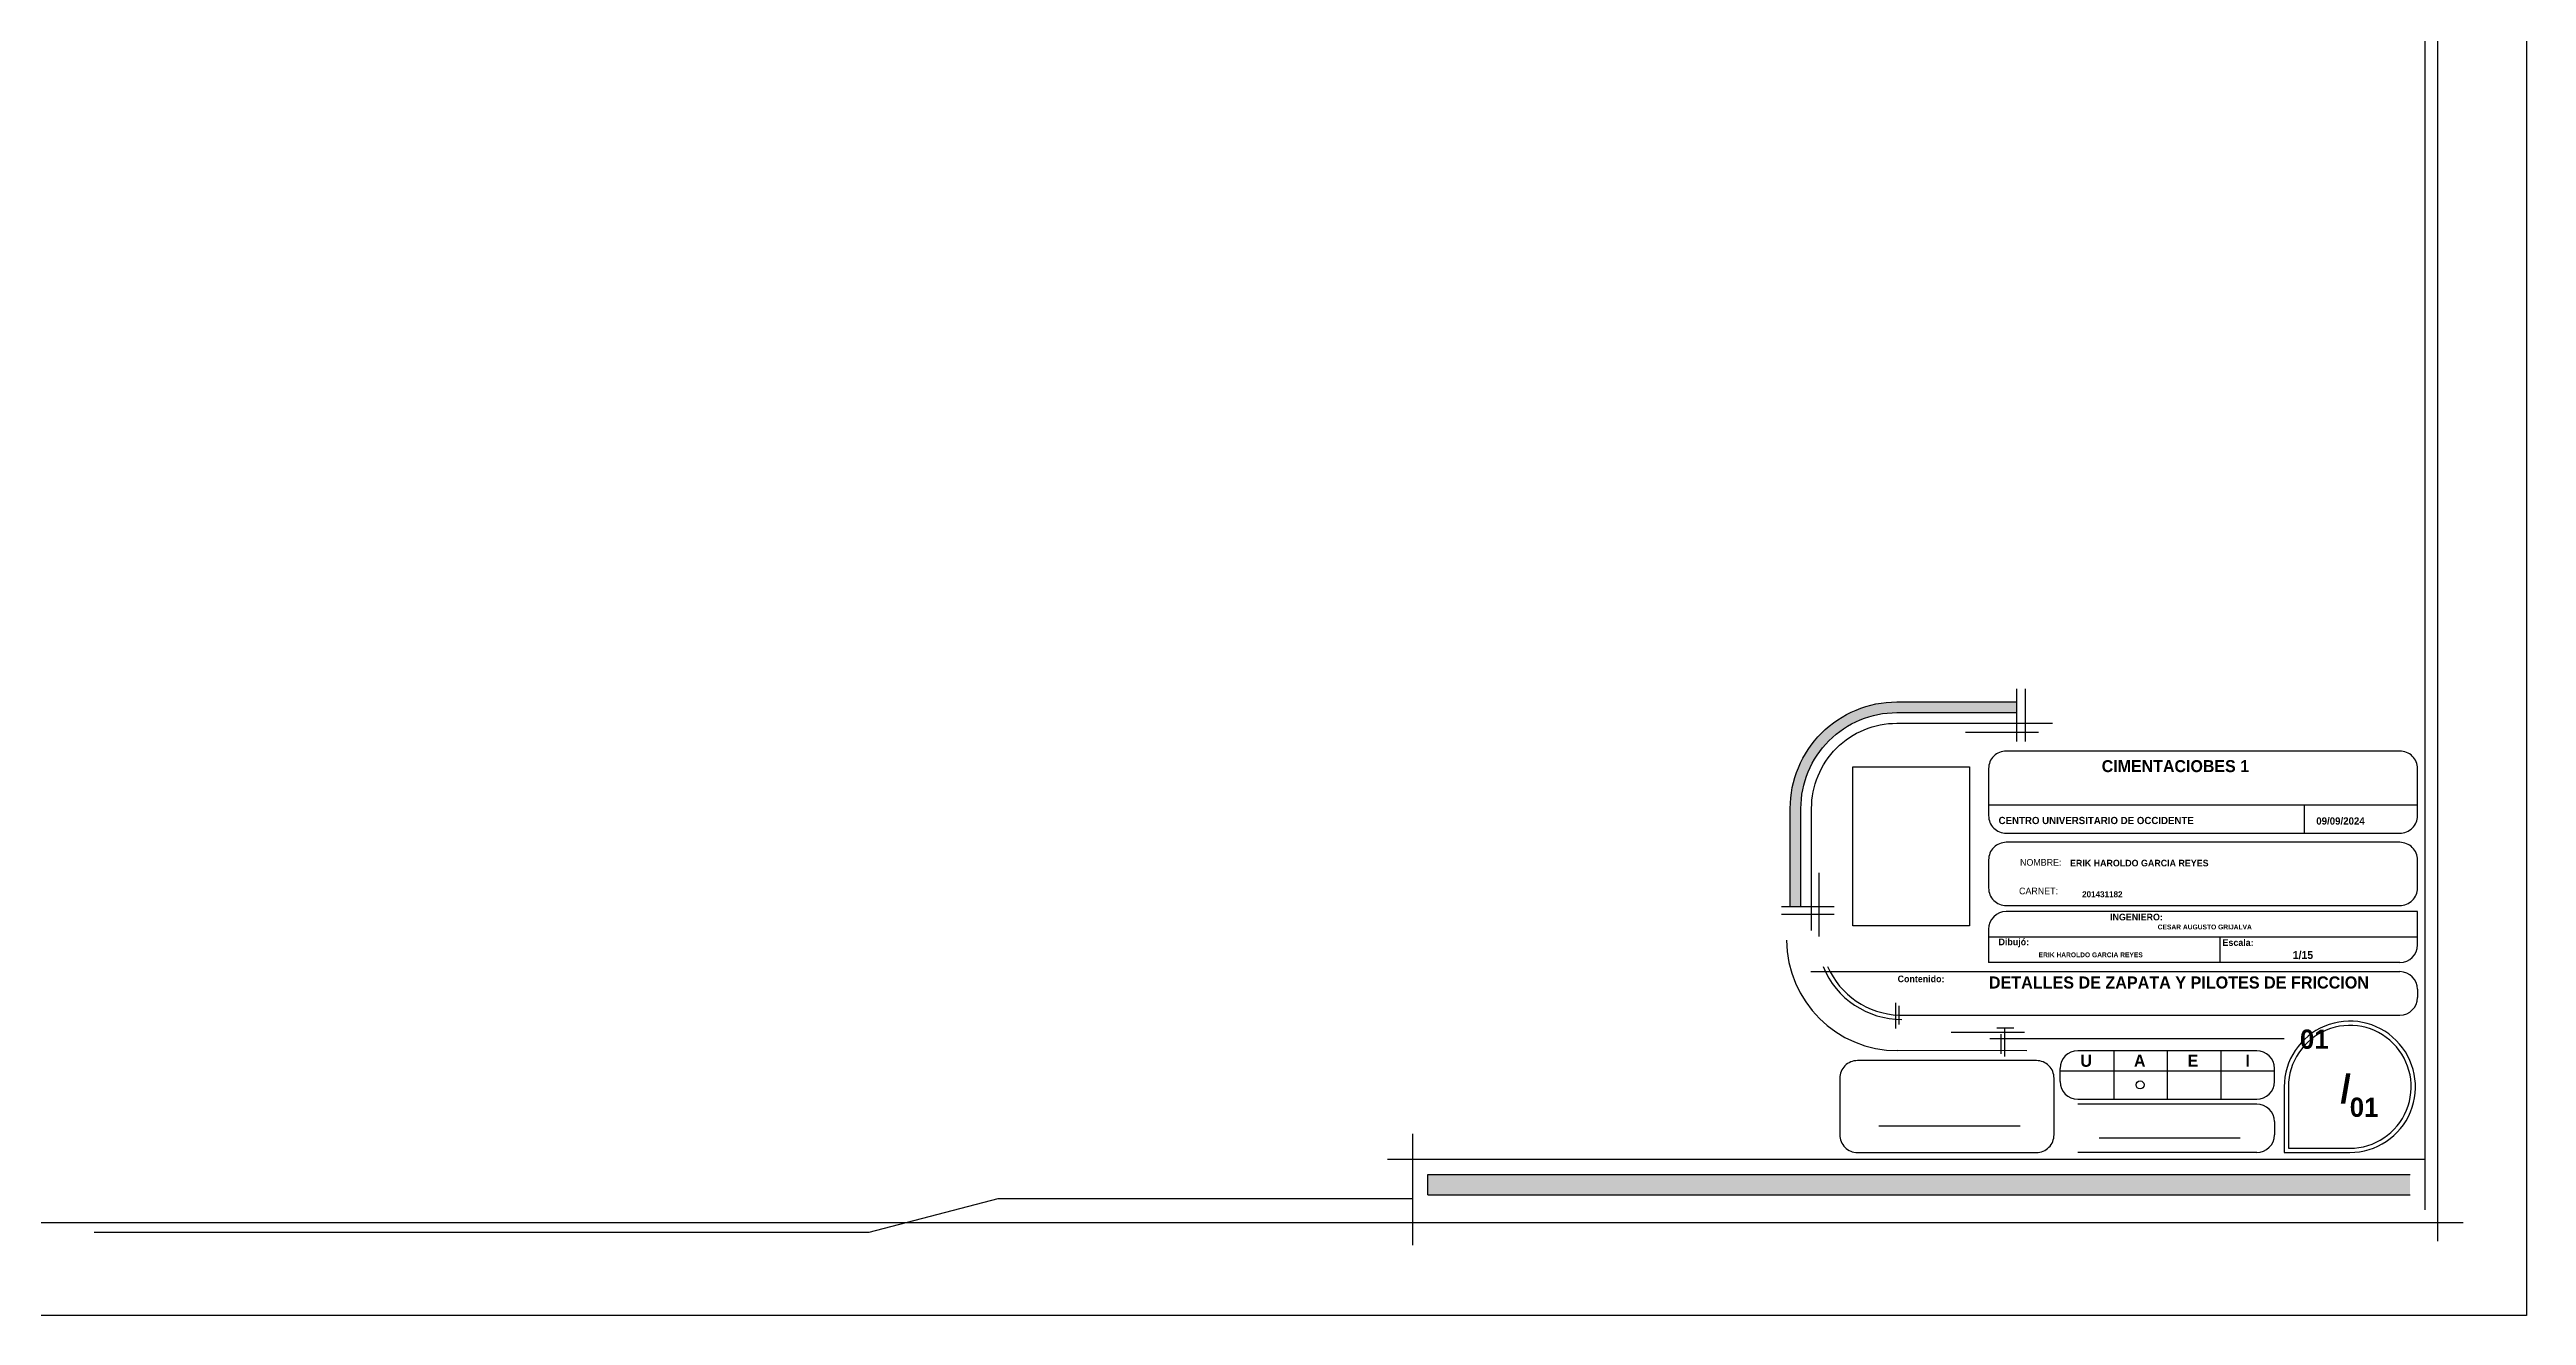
# Model space of a CAD drawing. Header units: millimetres. Extents: x 2453 to 3194, y 1473 to 1914.
# Drawn here: x 2784 to 3194.2, y 1494.4 to 1704 of the extents above; entities that cross this region are included whole.
import ezdxf

# ---------------------------------------------------------------- set-up
doc = ezdxf.new("R2010")
doc.units = ezdxf.units.MM
doc.header["$XCLIPFRAME"] = 2
doc.layers.add('FORMATO', color=5, linetype='Continuous')
doc.styles.add('cota 100', font='GOTHIC.TTF', dxfattribs={"height": 0.2})
doc.styles.add('MtXpl_BankGothic_Lt_', font='')
doc.styles.get("Standard").update_dxf_attribs({"font": 'arial.ttf'})
doc.styles.get('MtXpl_BankGothic_Lt_').set_extended_font_data('BankGothic Lt BT', bold=True)
picture_1 = doc.add_image_def('image1.png', size_in_pixel=(1200, 1200))

msp = doc.modelspace()

# ---------------------------------------------------------------- hatches: boundary and pattern name
at = {"layer": 'FORMATO'}
h = msp.add_hatch(color=1, dxfattribs=at)
h.dxf.hatch_style = 1
h.paths.add_polyline_path([(3089.9, 1594.231), (3109.734, 1594.231), (3109.734, 1595.995), (3089.9, 1595.995, 0.4142136), (3072.257, 1578.352), (3072.257, 1562.058), (3074.022, 1562.058), (3074.022, 1578.352, -0.4142136)])
msp.add_hatch(color=5, dxfattribs=at).paths.add_polyline_path([(3012.25, 1517.755), (3012.25, 1514.401), (3174.899, 1514.401), (3174.899, 1517.755)])

# ---------------------------------------------------------------- linework, layer by layer
at = {"layer": 'Defpoints', "color": 251, "ltscale": 5}
msp.add_lwpolyline([(2600.67, 1913.611), (3194.182, 1913.611), (3194.182, 1494.412), (2600.67, 1494.412)], close=True, dxfattribs=at)
at = {"layer": 'FORMATO', "color": 5}
for p, q in [((3177.414, 1511.886), (3177.414, 1904.543)), ((3012.25, 1517.755), (3174.899, 1517.755)), ((3012.25, 1514.401), (3012.25, 1517.755)), ((3012.25, 1514.401), (3174.899, 1514.401))]:
    msp.add_line(p, q, dxfattribs=at)
at = {"layer": 'FORMATO', "color": 1}
for p, q in [((3179.51, 1506.738), (3179.51, 1904.64)), ((3111.152, 1598.153), (3111.152, 1589.42)), ((3079.548, 1560.782), (3070.815, 1560.782)), ((3009.734, 1506.071), (3009.734, 1524.462)), ((3005.542, 1520.27), (3177.414, 1520.27)), ((2618.513, 1509.79), (3183.702, 1509.79))]:
    msp.add_line(p, q, dxfattribs=at)
at = {"layer": 'FORMATO', "color": 3}
for p, q in [((3109.734, 1598.153), (3109.734, 1589.42)), ((3079.548, 1562.058), (3070.815, 1562.058))]:
    msp.add_line(p, q, dxfattribs=at)
at = {"layer": 'FORMATO', "color": 4}
for p, q in [((3101.281, 1590.968), (3113.356, 1590.968)), ((3111.425, 1538.232), (3090.052, 1538.254)), ((3086.949, 1525.818), (3110.308, 1525.818)), ((3123.434, 1523.818), (3146.793, 1523.818))]:
    msp.add_line(p, q, dxfattribs=at)
at = {"layer": 'FORMATO', "color": 2}
for p, q in [((3176.129, 1578.92), (3105.102, 1578.92)), ((3157.404, 1574.247), (3157.404, 1578.92)), ((3076.997, 1567.717), (3076.997, 1557.156)), ((3176.129, 1561.277), (3108.02, 1561.277)), ((3176.129, 1555.751), (3176.129, 1561.277)), ((3105.102, 1558.359), (3105.102, 1552.833)), ((3176.129, 1557.055), (3105.102, 1557.055)), ((3143.45, 1552.833), (3143.45, 1557.055)), ((3075.69, 1551.335), (3173.211, 1551.335)), ((3173.211, 1552.833), (3105.102, 1552.833)), ((3176.129, 1548.417), (3176.129, 1547.057)), ((3089.709, 1546.196), (3089.709, 1541.905)), ((3090.246, 1545.659), (3090.246, 1542.583)), ((3090.246, 1544.14), (3173.211, 1544.14)), ((3098.915, 1541.342), (3111.046, 1541.342)), ((3105.323, 1540.244), (3154.054, 1540.244)), ((3106.475, 1542.041), (3109.282, 1542.041)), ((3107.138, 1540.983), (3107.138, 1537.71)), ((3107.748, 1542.041), (3107.748, 1537.271)), ((3116.95, 1533.131), (3116.95, 1535.32)), ((3152.435, 1534.882), (3116.95, 1534.882)), ((3149.517, 1538.237), (3119.867, 1538.237)), ((3125.821, 1538.237), (3125.821, 1530.214)), ((3134.692, 1538.237), (3134.692, 1530.214)), ((3143.563, 1538.237), (3143.563, 1530.214)), ((3152.435, 1533.131), (3152.435, 1535.32)), ((3119.867, 1530.214), (3149.517, 1530.214)), ((3149.517, 1529.418), (3119.867, 1529.418)), ((3152.435, 1526.501), (3152.435, 1524.312)), ((3149.517, 1521.395), (3119.867, 1521.395))]:
    msp.add_line(p, q, dxfattribs=at)
for points in [[(3072.257, 1562.058), (3072.257, 1578.352, -0.4142136), (3089.9, 1595.995), (3109.734, 1595.995)], [(3074.022, 1562.058), (3074.022, 1578.352, -0.4142136), (3089.9, 1594.231), (3109.734, 1594.231)], [(3176.129, 1569.83, 0.4142136), (3173.211, 1572.748), (3108.02, 1572.748, 0.4142136), (3105.102, 1569.83), (3105.102, 1565.194, 0.4142136), (3108.02, 1562.276), (3173.211, 1562.276, 0.4142136), (3176.129, 1565.194), (3176.129, 1569.83)]]:
    msp.add_lwpolyline(points, format="xyb", dxfattribs=at)
at = {"layer": 'FORMATO', "color": 4}
msp.add_lwpolyline([(3075.786, 1558.133), (3075.786, 1578.352, -0.4142136), (3089.9, 1592.467), (3115.664, 1592.467)], format="xyb", dxfattribs=at)
at = {"layer": 'FORMATO', "color": 2}
for points in [[(3173.211, 1587.869), (3108.02, 1587.869, 0.4142136), (3105.102, 1584.951), (3105.102, 1577.164, 0.4142136), (3108.02, 1574.247), (3173.211, 1574.247, 0.4142136), (3176.129, 1577.164), (3176.129, 1584.951, 0.4142136)], [(3154.054, 1521.395), (3164.926, 1521.395, 2.4142136), (3154.054, 1532.267)], [(3115.95, 1524.312), (3115.95, 1533.686, 0.4142136), (3113.033, 1536.604), (3083.383, 1536.604, 0.4142136), (3080.465, 1533.686), (3080.465, 1524.312, 0.4142136), (3083.383, 1521.395), (3113.033, 1521.395, 0.4142136)]]:
    msp.add_lwpolyline(points, format="xyb", close=True, dxfattribs=at)
at = {"layer": 'FORMATO', "color": 251, "linetype": 'Continuous', "ltscale": 0.25}
msp.add_lwpolyline([(3154.759, 1522.1), (3164.926, 1522.1, 2.4142136), (3154.759, 1532.267)], format="xyb", close=True, dxfattribs=at)
at = {"layer": 'FORMATO', "color": 5}
msp.add_lwpolyline([(3009.734, 1513.739), (2941.049, 1513.739), (2919.647, 1508.166), (2791.384, 1508.166)], dxfattribs=at)
at = {"layer": 'FORMATO', "color": 6}
msp.add_circle((3130.201, 1532.589), 0.66, dxfattribs=at)
at = {"layer": 'FORMATO', "color": 2}
for centre, radius, start, end in [((3108.02, 1558.359), 2.918, 90, 180), ((3173.211, 1555.751), 2.918, 270, 0), ((3090.736, 1557.539), 14.114, 202.35038, 270), ((3090.736, 1557.539), 13.409, 203.59592, 267.90747), ((3173.211, 1548.417), 2.918, 0, 90), ((3173.211, 1547.057), 2.918, 270, 0), ((3119.867, 1535.32), 2.918, 90, 180), ((3149.517, 1535.32), 2.918, 0, 90), ((3119.867, 1533.131), 2.918, 180, 270), ((3149.517, 1533.131), 2.918, 270, 0), ((3149.517, 1526.501), 2.918, 0, 90), ((3149.517, 1524.312), 2.918, 270, 0)]:
    msp.add_arc(centre, radius, start, end, dxfattribs=at)
at = {"layer": 'FORMATO', "color": 4}
msp.add_arc((3090.052, 1556.659), 18.405, 180.33602, 270, dxfattribs=at)

# ---------------------------------------------------------------- texts
at = {"layer": 'FORMATO', "color": 3, "style": 'cota 100'}
for s, p in [('    NOMBRE:', (3108.681, 1568.877)), ('CARNET:', (3110.151, 1564.147))]:
    msp.add_text(s, height=1.0991, dxfattribs=at).set_placement(p)
at = {"layer": 'FORMATO', "color": 3, "linetype": 'Continuous', "style": 'MtXpl_BankGothic_Lt_'}
msp.add_text('201431182', height=1, dxfattribs=at).set_placement((3120.594, 1563.648))
at = {"layer": 'FORMATO', "color": 3, "attachment_point": 1, "style": 'cota 100'}
for s, width, insert, char_height in [('\\pi16.289;{\\fBankGothic Lt BT|b1|i0|c0|p34;CIMENTACIOBES 1}', 65.99067, (3107.551, 1586.355), 1.97837), ('{\\fBankGothic Lt BT|b1|i0|c0|p34;CENTRO UNIVERSITARIO DE OCCIDENTE}', 65.99067, (3106.76, 1576.965), 1.19901), ('{\\fBankGothic Lt BT|b1|i0|c0|p34;09/09/2024}', 25.33228, (3159.37, 1576.88), 1.19901), ('{\\fBankGothic Lt BT|b1|i0|c0|p34;ERIK HAROLDO GARCIA REYES}', 39.3846, (3118.586, 1569.862), 1.0991), ('{\\fBankGothic Lt BT|b1|i0|c0|p34;INGENIERO:}', 15.46455, (3125.227, 1560.924), 1.0991), ('\\pi22.157;{\\fBankGothic Lt BT|b1|i0|c0|p34;CESAR AUGUSTO GRIJALVA}', 65.99067, (3110.954, 1559.131), 0.8), ('{\\fBankGothic Lt BT|b1|i0|c0|p34;Dibujó:}', 15.46455, (3106.751, 1556.808), 1.0991), ('{\\fBankGothic Lt BT|b1|i0|c0|p34;Escala:}', 15.46455, (3143.849, 1556.702), 1.0991), ('{\\fBankGothic Lt BT|b1|i0|c0|p34;1/15}', 33.19709, (3155.474, 1554.735), 1.29893), ('{\\fBankGothic Lt BT|b1|i0|c0|p34;Contenido:}', 15.46455, (3090.041, 1550.686), 1.0991), ('\\pi20.962;{\\fBankGothic Lt BT|b1|i0|c0|p34;ERIK HAROLDO GARCIA REYES}', 65.99067, (3092.43, 1554.52), 0.8), ('{\\fBankGothic Lt BT|b1|i0|c0|p34;U}', 1.99836, (3120.298, 1537.584), 1.99836), ('{\\fBankGothic Lt BT|b1|i0|c0|p34;A}', 1.99836, (3129.169, 1537.584), 1.99836), ('{\\fBankGothic Lt BT|b1|i0|c0|p34;E}', 1.99836, (3138.04, 1537.584), 1.99836), ('{\\fBankGothic Lt BT|b1|i0|c0|p34;I}', 1.99836, (3147.638, 1537.584), 1.99836)]:
    msp.add_mtext_dynamic_manual_height_columns(s, width=width, gutter_width=0.999, heights=[0], dxfattribs=dict(at, insert=insert, char_height=char_height))
at = {"layer": 'FORMATO', "color": 3, "attachment_point": 1}
for s, width, gutter_width, insert, char_height in [('{\\fBankGothic Lt BT|b1|i0|c0|p34;DETALLES DE ZAPATA Y PILOTES DE FRICCION}', 60.66866, 8.849, (3105.148, 1550.541), 1.99836), ('{\\fBankGothic Lt BT|b1|i0|c0|p34; 01}', 0.99467, 8.849, (3156.67, 1541.75), 3.18762), ('{\\fBankGothic Lt BT|b1|i0|c0|p34;/}', 0.21072, 8.849, (3163.373, 1534.258), 4.64427), ('{\\fBankGothic Lt BT|b1|i0|c0|p34;\\P01}', 0.99385, 8.841, (3164.922, 1535.788), 3.185)]:
    msp.add_mtext_dynamic_manual_height_columns(s, width=width, gutter_width=gutter_width, heights=[0], dxfattribs=dict(at, insert=insert, char_height=char_height))

# ---------------------------------------------------------------- pictures from other files: only their frames are drawn
at = {"layer": 'FORMATO'}
image = msp.add_image(picture_1, insert=(3077.056, 1556.831), size_in_units=(30.383, 30.383), dxfattribs=at)
image.set_boundary_path([(218.275, 78.05), (981.75, 1116.945)])

doc.saveas('drawing.dxf')
